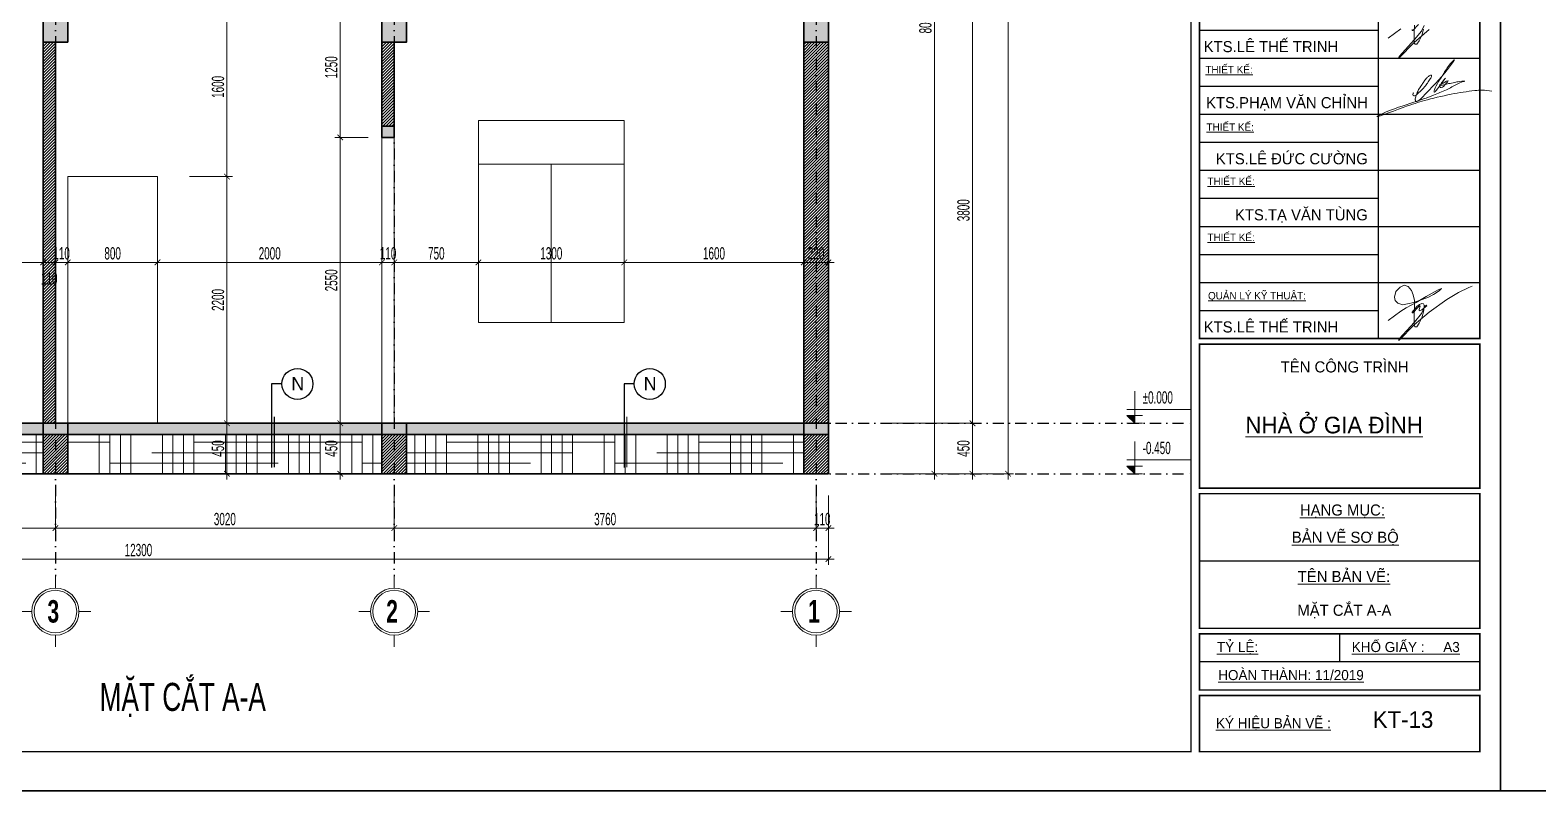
# Model space of a CAD drawing. Header units: inches. Extents: x 274208 to 641690, y -81912 to 129129.
# Drawn here: x 435016 to 448454, y 37924 to 44708 of the extents above; entities that cross this region are included whole.
import ezdxf
from ezdxf.enums import TextEntityAlignment as Align

# ---------------------------------------------------------------- set-up
doc = ezdxf.new("R2010")
doc.units = ezdxf.units.IN
doc.header["$MEASUREMENT"] = 0
doc.header["$PDMODE"] = 3
doc.linetypes.add('DASHDOT', pattern=[1, 0.5, -0.25, 0, -0.25])
for name, color, linetype, lineweight in [('01.Cut', 255, 'Continuous', 35), ('03.Manh', 251, 'Continuous', 13), ('05.Text', 253, 'Continuous', 18), ('06.betong', 2, 'Continuous', 35), ('08.Dim', 156, 'Continuous', 15), ('09.Hatch', 250, 'Continuous', 5), ('11.Khung bo', 32, 'Continuous', 50), ('12.Khung', 36, 'Continuous', 25), ('DIM', 252, 'Continuous', 20), ('DS_Text', 6, 'Continuous', 25)]:
    doc.layers.add(name, color=color, linetype=linetype, lineweight=lineweight)
doc.layers.add('text', color=7, linetype='Continuous')
doc.layers.add('TRUC', color=250, linetype='DASHDOT')
doc.layers.add('Tpl_Bound', color=1, linetype='Continuous', plot=False)
doc.styles.add('AVANTH', font='')
doc.styles.add('AVANTHB', font='')
doc.styles.add('TT5_Ghi chu 1', font='', dxfattribs={"width": 0.7, "height": 240})
doc.styles.add('TT5_Text Dim', font='hoatbif.shx', dxfattribs={"width": 0.6})
doc.styles.add('VnAvantH', font='')
doc.styles.get('AVANTH').set_extended_font_data('.VnAvantH')
doc.styles.get('AVANTHB').set_extended_font_data('.VnAvantH', bold=True)
doc.styles.get('TT5_Ghi chu 1').set_extended_font_data('.VnBlackH')
doc.styles.get('VnAvantH').set_extended_font_data('.VnAvantH')
doc.dimstyles.new('TT5_Dim 1-50', dxfattribs={"dimscale": 50, "dimtxt": 2.2, "dimasz": 1, "dimexe": 1, "dimexo": 0.5, "dimgap": 0.5, "dimtad": 1, "dimdec": 0, "dimzin": 0, "dimdsep": 46, "dimtxsty": 'TT5_Text Dim', "dimblk": 'ARCHTICK', "dimcen": 0, "dimdle": 1, "dimclrd": 256, "dimclre": 256, "dimclrt": 1, "dimadec": 0, "dimazin": 0, "dimtfac": 0.015, "dimtdec": 0, "dimtix": 1, "dimtmove": 2, "dimatfit": 3, "dimldrblk": 'DOT', "dimfxl": 1, "dimtolj": 1, "dimtzin": 0, "dimlwd": -1, "dimlwe": -1, "dimarcsym": 1})

# ---------------------------------------------------------------- blocks, each defined once
blk = doc.blocks.new('100')
at = {"layer": '05.Text', "color": 1}
for points in [[(1899575, -932513), (1899804, -932346)], [(1900050, -932283), (1900039, -932435), (1900039, -932539), (1900039, -932602), (1900060, -932623), (1900086, -932623), (1900133, -932560), (1900175, -932466), (1900206, -932356)], [(1900003, -932362), (1900003, -932377), (1900018, -932377), (1900118, -932268)], [(1900219, -932287), (1900170, -932388), (1900050, -932539), (1899773, -932842), (1899763, -932863), (1899773, -932863), (1900039, -932591), (1900306, -932362)], [(1899575, -937551), (1899804, -937384), (1899898, -937322), (1900076, -937228), (1900253, -937123), (1900467, -937003), (1900530, -936977), (1900488, -937019), (1900384, -937087), (1900285, -937139), (1900132, -937194), (1900034, -937228), (1899924, -937254), (1899841, -937269), (1899747, -937243), (1899705, -937196), (1899689, -937134), (1899716, -937034), (1899789, -936956), (1899862, -936920), (1899935, -936946), (1899992, -937014), (1900024, -937092), (1900045, -937196), (1900050, -937322), (1900039, -937473), (1900039, -937577), (1900039, -937640), (1900060, -937661), (1900086, -937661), (1900133, -937598), (1900175, -937504), (1900206, -937395), (1900222, -937311), (1900222, -937275), (1900206, -937254), (1900175, -937249), (1900139, -937264), (1900086, -937301), (1900003, -937400), (1900003, -937416), (1900018, -937416), (1900118, -937306), (1900144, -937285), (1900150, -937293), (1900128, -937353), (1900128, -937374), (1900144, -937379), (1900180, -937358), (1900243, -937306), (1900264, -937290), (1900253, -937276), (1900234, -937290), (1900219, -937326), (1900170, -937426), (1900050, -937577), (1899773, -937880), (1899763, -937901), (1899773, -937901), (1900039, -937630), (1900306, -937400), (1900624, -937175), (1900833, -937050), (1901016, -936961), (1901073, -936940), (1901073, -936940)]]:
    blk.add_lwpolyline(points, dxfattribs=at)
blk.add_open_spline([(1900027, -933500), (1900028, -933495), (1900029, -933475), (1900010, -933522), (1900041, -933557), (1900095, -933511), (1900154, -933461), (1900222, -933393), (1900280, -933312), (1900318, -933248), (1900355, -933202), (1900345, -933163), (1900297, -933190), (1900265, -933226), (1900221, -933280), (1900168, -933361), (1900108, -933445), (1900075, -933539), (1900057, -933597), (1900065, -933630), (1900077, -933654), (1900123, -933629), (1900176, -933586), (1900391, -933344), (1900537, -933217), (1900787, -932865), (1900665, -932986), (1900598, -933094), (1900494, -933261), (1900413, -933391), (1900396, -933454), (1900395, -933492), (1900470, -933407), (1900493, -933365), (1900645, -933168), (1900543, -933294), (1900513, -933336), (1900502, -933367), (1900498, -933393), (1900534, -933398), (1900569, -933370), (1900603, -933334), (1900678, -933245), (1900567, -933315), (1900453, -933362), (1900586, -933347), (1900655, -933323), (1900766, -933306), (1900830, -933287), (1900975, -933278), (1900875, -933295), (1900785, -933350), (1900604, -933442), (1900351, -933549), (1899955, -933689), (1899652, -933774), (1899240, -933977), (1899913, -933722), (1900222, -933624), (1900688, -933511), (1901024, -933457), (1901268, -933437), (1901368, -933451), (1901426, -933459)], degree=3, knots=[0, 0, 0, 0, 13.001549, 45.182046, 75.147666, 135.108377, 209.641321, 330.219786, 413.431736, 506.039568, 562.398795, 572.463919, 614.687261, 666.540181, 742.379066, 813.202468, 960.332922, 1047.085289, 1116.051756, 1131.302675, 1149.586427, 1184.79628, 1250.847983, 1377.568732, 2101.569807, 2168.068812, 2267.843813, 2387.363722, 2649.028258, 2817.08725, 2833.831444, 2854.618351, 2901.709158, 3027.903615, 3176.185809, 3269.626432, 3330.368571, 3346.796885, 3372.809813, 3391.190007, 3437.370987, 3499.325704, 3566.136718, 3664.560559, 3739.363206, 3816.79641, 3907.070556, 4014.590981, 4111.202593, 4196.764677, 4225.616608, 4342.07839, 4556.167365, 4806.734713, 5180.847788, 5782.871818, 5867.791252, 6344.624172, 6742.186194, 7236.015034, 7661.393477, 7790.355718, 7964.394921, 7964.394921, 7964.394921, 7964.394921], dxfattribs=at)
at = {"layer": '11.Khung bo', "const_width": 26.7}
for points in [[(1860913, -945240), (1860913, -916940), (1896063, -916940), (1896063, -945240)], [(1896213, -937871), (1901213, -937871), (1901213, -930871), (1896213, -930871)], [(1896213, -940540), (1901213, -940540), (1901213, -937971), (1896213, -937971)], [(1896213, -943040), (1901213, -943040), (1901213, -940640), (1896213, -940640)], [(1896213, -944140), (1901213, -944140), (1901213, -943140), (1896213, -943140)], [(1896213, -945240), (1901213, -945240), (1901213, -944240), (1896213, -944240)]]:
    blk.add_lwpolyline(points, close=True, dxfattribs=at)
at = {"layer": '12.Khung'}
for p, q in [((1899399, -930871), (1899399, -937871)), ((1896213, -932371), (1899399, -932371)), ((1896213, -932871), (1901213, -932871)), ((1896213, -933371), (1899399, -933371)), ((1896213, -933871), (1901213, -933871)), ((1896213, -934371), (1899399, -934371)), ((1896213, -934871), (1901213, -934871)), ((1896213, -935371), (1899399, -935371)), ((1896213, -935871), (1901213, -935871)), ((1896213, -936371), (1899399, -936371)), ((1896213, -936871), (1901213, -936871)), ((1896213, -937371), (1899399, -937371)), ((1901213, -941840), (1896213, -941840)), ((1898713, -943640), (1898713, -943140)), ((1901213, -943640), (1896213, -943640))]:
    blk.add_line(p, q, dxfattribs=at)
at = {"layer": '12.Khung', "color": 1}
blk.add_lwpolyline([(1901579, -945940), (1901579, -916240), (1859580, -916240), (1859580, -945940)], close=True, dxfattribs=at)
at = {"layer": '05.Text', "style": 'VnAvantH'}
for s, p in [('KTS.lª thÕ trinh', (1898687, -932764)), ('KTS.PH¹M V¡N CHØNH', (1899215, -933764)), ('KTS.lª ®øc c\xadêng', (1899215, -934764)), ('KTS.t¹ v¨n tïng', (1899215, -935764)), ('KTS.lª thÕ trinh', (1898687, -937764))]:
    blk.add_text(s, height=198, dxfattribs=at).set_placement(p, align=Align.RIGHT)
for s, height, p in [('%%UthiÕt kÕ:', 132, (1896319, -933142)), ('%%UthiÕt kÕ:', 132, (1896339, -934166)), ('%%UthiÕt kÕ:', 132, (1896355, -935133)), ('%%UthiÕt kÕ:', 132, (1896355, -936133)), ('%%Uqu¶n lý kü thuËt:', 132, (1896366, -937174)), ('tªn C¤NG TR×NH', 198, (1897662, -938477)), ('%%UNHµ ë GIA §×NH', 297, (1897032, -939564)), ('%%Uh¹ng môc:', 198, (1898005, -941030)), ('%%Ub¶n vÏ s¬ bé', 198, (1897861, -941515)), ('%%Utªn b¶n vÏ:', 198, (1897966, -942216)), ('%%Utû lÖ:', 180, (1896525, -943464)), ('%%UKHæ GIÊY :     A3', 180, (1898928, -943464)), ('%%Uhoµn thµnh: 11/2019', 180, (1896548, -943964)), ('%%Uký hiÖu b¶n vÏ :', 180, (1896508, -944823))]:
    blk.add_text(s, height=height, dxfattribs=at).set_placement(p)
blk = doc.blocks.new('A$C4E7C6F34')
at = {"layer": 'DIM'}
blk.add_hatch(color=256, dxfattribs=at).paths.add_polyline_path([(-38, 0), (-38, 138), (-178, 138)])
for p, q in [((-38, 576), (-38, 0)), ((964, 248), (-178, 248)), ((-178, 138), (101, 138)), ((-178, 138), (-38, 0)), ((-178, 0), (101, 0))]:
    blk.add_line(p, q, dxfattribs=at)
at = {"layer": 'text', "style": 'TT5_Text Dim', "flags": 8}
blk.add_attdef('%%P0.000', text='', height=220, dxfattribs=at).set_placement((102, 461), align=Align.MIDDLE_LEFT)
blk = doc.blocks.new('_ARCHTICK')
at = {"color": 0, "linetype": 'ByBlock', "const_width": 0.15}
blk.add_lwpolyline([(-0.5, -0.5), (0.5, 0.5)], dxfattribs=at)
blk = doc.blocks.new('*D377')
at = {"layer": '08.Dim', "transparency": 16777216}
for p, q in [((442669, 48802), (443126, 48802)), ((443076, 48852), (443076, 40702)), ((442669, 40752), (443126, 40752))]:
    blk.add_line(p, q, dxfattribs=at)
at = {"layer": 'Defpoints', "color": 0, "transparency": 16777216}
for p in [(442644, 48802), (442644, 40752), (443076, 40752)]:
    blk.add_point(p, dxfattribs=at)
at = {"layer": '08.Dim', "transparency": 16777216, "xscale": 50, "yscale": 50, "zscale": 50}
for p, rotation in [((443076, 48802), 90), ((443076, 40752), 270)]:
    blk.add_blockref('_ARCHTICK', p, dxfattribs=dict(at, rotation=rotation))
at = {"layer": '08.Dim', "color": 1, "transparency": 16777216, "insert": (442996, 44777), "char_height": 110, "attachment_point": 5, "rotation": 90, "style": 'TT5_Text Dim'}
blk.add_mtext('\\A1;8050', dxfattribs=at)
blk = doc.blocks.new('_DOT')
at = {"color": 1, "linetype": 'ByBlock'}
blk.add_line((-0.5, 0), (-1, 0), dxfattribs=at)
at = {"color": 1, "linetype": 'ByBlock', "const_width": 0.5}
blk.add_lwpolyline([(-0.25, 0, 1), (0.25, 0, 1)], format="xyb", close=True, dxfattribs=at)
blk = doc.blocks.new('*D380')
at = {"layer": '08.Dim', "transparency": 16777216}
for p, q in [((443415, 45052), (443415, 41152)), ((442669, 45002), (443465, 45002)), ((442669, 41202), (443465, 41202))]:
    blk.add_line(p, q, dxfattribs=at)
at = {"layer": 'Defpoints', "color": 0, "transparency": 16777216}
for p in [(442644, 45002), (442644, 41202), (443415, 41202)]:
    blk.add_point(p, dxfattribs=at)
at = {"layer": '08.Dim', "transparency": 16777216, "xscale": 50, "yscale": 50, "zscale": 50}
for p, rotation in [((443415, 45002), 90), ((443415, 41202), 270)]:
    blk.add_blockref('_ARCHTICK', p, dxfattribs=dict(at, rotation=rotation))
at = {"layer": '08.Dim', "color": 1, "transparency": 16777216, "insert": (443335, 43102), "char_height": 110, "attachment_point": 5, "rotation": 90, "style": 'TT5_Text Dim'}
blk.add_mtext('\\A1;3800', dxfattribs=at)
blk = doc.blocks.new('*D381')
at = {"layer": '08.Dim', "transparency": 16777216}
for p, q in [((442669, 41202), (443465, 41202)), ((443415, 41252), (443415, 40702)), ((442669, 40752), (443465, 40752))]:
    blk.add_line(p, q, dxfattribs=at)
at = {"layer": 'Defpoints', "color": 0, "transparency": 16777216}
for p in [(442644, 41202), (442644, 40752), (443415, 40752)]:
    blk.add_point(p, dxfattribs=at)
at = {"layer": '08.Dim', "transparency": 16777216, "xscale": 50, "yscale": 50, "zscale": 50}
for p, rotation in [((443415, 41202), 90), ((443415, 40752), 270)]:
    blk.add_blockref('_ARCHTICK', p, dxfattribs=dict(at, rotation=rotation))
at = {"layer": '08.Dim', "color": 1, "transparency": 16777216, "insert": (443335, 40977), "char_height": 110, "attachment_point": 5, "rotation": 90, "style": 'TT5_Text Dim'}
blk.add_mtext('\\A1;450', dxfattribs=at)
blk = doc.blocks.new('*D382')
at = {"layer": '08.Dim', "transparency": 16777216}
for p, q in [((442669, 49802), (443782, 49802)), ((443732, 49852), (443732, 40702)), ((442669, 40752), (443782, 40752))]:
    blk.add_line(p, q, dxfattribs=at)
at = {"layer": 'Defpoints', "color": 0, "transparency": 16777216}
for p in [(442644, 49802), (442644, 40752), (443732, 40752)]:
    blk.add_point(p, dxfattribs=at)
at = {"layer": '08.Dim', "transparency": 16777216, "xscale": 50, "yscale": 50, "zscale": 50}
for p, rotation in [((443732, 49802), 90), ((443732, 40752), 270)]:
    blk.add_blockref('_ARCHTICK', p, dxfattribs=dict(at, rotation=rotation))
at = {"layer": '08.Dim', "color": 1, "transparency": 16777216, "insert": (443652, 45277), "char_height": 110, "attachment_point": 5, "rotation": 90, "style": 'TT5_Text Dim'}
blk.add_mtext('\\A1;9050', dxfattribs=at)
blk = doc.blocks.new('*D385')
at = {"layer": '08.Dim', "transparency": 16777216}
for p, q in [((430741, 40559), (430741, 40217)), ((435241, 40559), (435241, 40217)), ((430691, 40267), (435291, 40267))]:
    blk.add_line(p, q, dxfattribs=at)
at = {"layer": 'Defpoints', "color": 0, "transparency": 16777216}
for p in [(430741, 40584), (435241, 40584), (435241, 40267)]:
    blk.add_point(p, dxfattribs=at)
at = {"layer": '08.Dim', "transparency": 16777216, "xscale": 50, "yscale": 50, "zscale": 50, "rotation": 180}
blk.add_blockref('_ARCHTICK', (430741, 40267), dxfattribs=at)
at = {"layer": '08.Dim', "transparency": 16777216, "xscale": 50, "yscale": 50, "zscale": 50}
blk.add_blockref('_ARCHTICK', (435241, 40267), dxfattribs=at)
at = {"layer": '08.Dim', "color": 1, "transparency": 16777216, "insert": (432991, 40347), "char_height": 110, "attachment_point": 5, "style": 'TT5_Text Dim'}
blk.add_mtext('\\A1;4500', dxfattribs=at)
blk = doc.blocks.new('*D386')
at = {"layer": '08.Dim', "transparency": 16777216}
for p, q in [((435241, 40559), (435241, 40217)), ((438261, 40559), (438261, 40217)), ((435191, 40267), (438311, 40267))]:
    blk.add_line(p, q, dxfattribs=at)
at = {"layer": 'Defpoints', "color": 0, "transparency": 16777216}
for p in [(435241, 40584), (438261, 40584), (438261, 40267)]:
    blk.add_point(p, dxfattribs=at)
at = {"layer": '08.Dim', "transparency": 16777216, "xscale": 50, "yscale": 50, "zscale": 50, "rotation": 180}
blk.add_blockref('_ARCHTICK', (435241, 40267), dxfattribs=at)
at = {"layer": '08.Dim', "transparency": 16777216, "xscale": 50, "yscale": 50, "zscale": 50}
blk.add_blockref('_ARCHTICK', (438261, 40267), dxfattribs=at)
at = {"layer": '08.Dim', "color": 1, "transparency": 16777216, "insert": (436751, 40347), "char_height": 110, "attachment_point": 5, "style": 'TT5_Text Dim'}
blk.add_mtext('\\A1;3020', dxfattribs=at)
blk = doc.blocks.new('*D387')
at = {"layer": '08.Dim', "transparency": 16777216}
for p, q in [((438261, 40559), (438261, 40217)), ((442021, 40559), (442021, 40217)), ((438211, 40267), (442071, 40267))]:
    blk.add_line(p, q, dxfattribs=at)
at = {"layer": 'Defpoints', "color": 0, "transparency": 16777216}
for p in [(438261, 40584), (442021, 40584), (442021, 40267)]:
    blk.add_point(p, dxfattribs=at)
at = {"layer": '08.Dim', "transparency": 16777216, "xscale": 50, "yscale": 50, "zscale": 50, "rotation": 180}
blk.add_blockref('_ARCHTICK', (438261, 40267), dxfattribs=at)
at = {"layer": '08.Dim', "transparency": 16777216, "xscale": 50, "yscale": 50, "zscale": 50}
blk.add_blockref('_ARCHTICK', (442021, 40267), dxfattribs=at)
at = {"layer": '08.Dim', "color": 1, "transparency": 16777216, "insert": (440141, 40347), "char_height": 110, "attachment_point": 5, "style": 'TT5_Text Dim'}
blk.add_mtext('\\A1;3760', dxfattribs=at)
blk = doc.blocks.new('*D388')
at = {"layer": '08.Dim', "transparency": 16777216}
for p, q in [((442021, 40559), (442021, 40217)), ((442131, 40559), (442131, 40217)), ((442021, 40267), (441971, 40267)), ((442021, 40267), (442131, 40267)), ((442131, 40267), (442181, 40267))]:
    blk.add_line(p, q, dxfattribs=at)
at = {"layer": 'Defpoints', "color": 0, "transparency": 16777216}
for p in [(442021, 40584), (442131, 40584), (442131, 40267)]:
    blk.add_point(p, dxfattribs=at)
at = {"layer": '08.Dim', "transparency": 16777216, "xscale": 50, "yscale": 50, "zscale": 50}
blk.add_blockref('_ARCHTICK', (442021, 40267), dxfattribs=at)
at = {"layer": '08.Dim', "transparency": 16777216, "xscale": 50, "yscale": 50, "zscale": 50, "rotation": 180}
blk.add_blockref('_ARCHTICK', (442131, 40267), dxfattribs=at)
at = {"layer": '08.Dim', "color": 1, "transparency": 16777216, "insert": (442076, 40347), "char_height": 110, "attachment_point": 5, "style": 'TT5_Text Dim'}
blk.add_mtext('\\A1;110', dxfattribs=at)
blk = doc.blocks.new('*D389')
at = {"layer": '08.Dim', "transparency": 16777216}
for p, q in [((429831, 40559), (429831, 39941)), ((442131, 40559), (442131, 39941)), ((429781, 39991), (442181, 39991))]:
    blk.add_line(p, q, dxfattribs=at)
at = {"layer": 'Defpoints', "color": 0, "transparency": 16777216}
for p in [(429831, 40584), (442131, 40584), (442131, 39991)]:
    blk.add_point(p, dxfattribs=at)
at = {"layer": '08.Dim', "transparency": 16777216, "xscale": 50, "yscale": 50, "zscale": 50, "rotation": 180}
blk.add_blockref('_ARCHTICK', (429831, 39991), dxfattribs=at)
at = {"layer": '08.Dim', "transparency": 16777216, "xscale": 50, "yscale": 50, "zscale": 50}
blk.add_blockref('_ARCHTICK', (442131, 39991), dxfattribs=at)
at = {"layer": '08.Dim', "color": 1, "transparency": 16777216, "insert": (435981, 40071), "char_height": 110, "attachment_point": 5, "style": 'TT5_Text Dim'}
blk.add_mtext('\\A1;12300', dxfattribs=at)
blk = doc.blocks.new('DANHTRUC')
for p, q in [((980383, -947347), (980383, -947137)), ((979963, -947767), (979753, -947767)), ((980803, -947767), (981013, -947767)), ((980383, -948187), (980383, -948397))]:
    blk.add_line(p, q)
for radius in [420, 380]:
    blk.add_circle((980383, -947767), radius)
blk = doc.blocks.new('*D754')
at = {"layer": '08.Dim', "transparency": 16777216}
for p, q in [((434591, 42925), (434591, 42587)), ((435131, 42925), (435131, 42587)), ((434541, 42637), (435181, 42637))]:
    blk.add_line(p, q, dxfattribs=at)
at = {"layer": 'Defpoints', "color": 0, "transparency": 16777216}
for p in [(434591, 42950), (435131, 42950), (435131, 42637)]:
    blk.add_point(p, dxfattribs=at)
at = {"layer": '08.Dim', "transparency": 16777216, "xscale": 50, "yscale": 50, "zscale": 50, "rotation": 180}
blk.add_blockref('_ARCHTICK', (434591, 42637), dxfattribs=at)
at = {"layer": '08.Dim', "transparency": 16777216, "xscale": 50, "yscale": 50, "zscale": 50}
blk.add_blockref('_ARCHTICK', (435131, 42637), dxfattribs=at)
at = {"layer": '08.Dim', "color": 1, "transparency": 16777216, "insert": (434861, 42717), "char_height": 110, "attachment_point": 5, "style": 'TT5_Text Dim'}
blk.add_mtext('\\A1;540', dxfattribs=at)
blk = doc.blocks.new('*D755')
at = {"layer": '08.Dim', "transparency": 16777216}
for p, q in [((435131, 42925), (435131, 42587)), ((435241, 42925), (435241, 42587)), ((435081, 42637), (435291, 42637))]:
    blk.add_line(p, q, dxfattribs=at)
at = {"layer": 'Defpoints', "color": 0, "transparency": 16777216}
for p in [(435131, 42950), (435241, 42950), (435241, 42637)]:
    blk.add_point(p, dxfattribs=at)
at = {"layer": '08.Dim', "transparency": 16777216, "xscale": 50, "yscale": 50, "zscale": 50, "rotation": 180}
blk.add_blockref('_ARCHTICK', (435131, 42637), dxfattribs=at)
at = {"layer": '08.Dim', "transparency": 16777216, "xscale": 50, "yscale": 50, "zscale": 50}
blk.add_blockref('_ARCHTICK', (435241, 42637), dxfattribs=at)
at = {"layer": '08.Dim', "color": 1, "transparency": 16777216, "insert": (435186, 42493), "char_height": 110, "attachment_point": 5, "style": 'TT5_Text Dim'}
blk.add_mtext('\\A1;110', dxfattribs=at)
blk = doc.blocks.new('*D756')
at = {"layer": '08.Dim', "transparency": 16777216}
for p, q in [((435241, 42925), (435241, 42587)), ((435351, 42925), (435351, 42587)), ((435241, 42637), (435191, 42637)), ((435241, 42637), (435351, 42637)), ((435351, 42637), (435401, 42637))]:
    blk.add_line(p, q, dxfattribs=at)
at = {"layer": 'Defpoints', "color": 0, "transparency": 16777216}
for p in [(435241, 42950), (435351, 42950), (435351, 42637)]:
    blk.add_point(p, dxfattribs=at)
at = {"layer": '08.Dim', "transparency": 16777216, "xscale": 50, "yscale": 50, "zscale": 50}
blk.add_blockref('_ARCHTICK', (435241, 42637), dxfattribs=at)
at = {"layer": '08.Dim', "transparency": 16777216, "xscale": 50, "yscale": 50, "zscale": 50, "rotation": 180}
blk.add_blockref('_ARCHTICK', (435351, 42637), dxfattribs=at)
at = {"layer": '08.Dim', "color": 1, "transparency": 16777216, "insert": (435296, 42717), "char_height": 110, "attachment_point": 5, "style": 'TT5_Text Dim'}
blk.add_mtext('\\A1;110', dxfattribs=at)
blk = doc.blocks.new('*D757')
at = {"layer": '08.Dim', "transparency": 16777216}
for p, q in [((435351, 42925), (435351, 42587)), ((436151, 42925), (436151, 42587)), ((435301, 42637), (436201, 42637))]:
    blk.add_line(p, q, dxfattribs=at)
at = {"layer": 'Defpoints', "color": 0, "transparency": 16777216}
for p in [(435351, 42950), (436151, 42950), (436151, 42637)]:
    blk.add_point(p, dxfattribs=at)
at = {"layer": '08.Dim', "transparency": 16777216, "xscale": 50, "yscale": 50, "zscale": 50, "rotation": 180}
blk.add_blockref('_ARCHTICK', (435351, 42637), dxfattribs=at)
at = {"layer": '08.Dim', "transparency": 16777216, "xscale": 50, "yscale": 50, "zscale": 50}
blk.add_blockref('_ARCHTICK', (436151, 42637), dxfattribs=at)
at = {"layer": '08.Dim', "color": 1, "transparency": 16777216, "insert": (435751, 42717), "char_height": 110, "attachment_point": 5, "style": 'TT5_Text Dim'}
blk.add_mtext('\\A1;800', dxfattribs=at)
blk = doc.blocks.new('*D758')
at = {"layer": '08.Dim', "transparency": 16777216}
for p, q in [((436151, 42925), (436151, 42587)), ((438151, 42925), (438151, 42587)), ((436101, 42637), (438201, 42637))]:
    blk.add_line(p, q, dxfattribs=at)
at = {"layer": 'Defpoints', "color": 0, "transparency": 16777216}
for p in [(436151, 42950), (438151, 42950), (438151, 42637)]:
    blk.add_point(p, dxfattribs=at)
at = {"layer": '08.Dim', "transparency": 16777216, "xscale": 50, "yscale": 50, "zscale": 50, "rotation": 180}
blk.add_blockref('_ARCHTICK', (436151, 42637), dxfattribs=at)
at = {"layer": '08.Dim', "transparency": 16777216, "xscale": 50, "yscale": 50, "zscale": 50}
blk.add_blockref('_ARCHTICK', (438151, 42637), dxfattribs=at)
at = {"layer": '08.Dim', "color": 1, "transparency": 16777216, "insert": (437151, 42717), "char_height": 110, "attachment_point": 5, "style": 'TT5_Text Dim'}
blk.add_mtext('\\A1;2000', dxfattribs=at)
blk = doc.blocks.new('*D759')
at = {"layer": '08.Dim', "transparency": 16777216}
for p, q in [((438151, 42925), (438151, 42587)), ((438261, 42925), (438261, 42587)), ((438151, 42637), (438101, 42637)), ((438151, 42637), (438261, 42637)), ((438261, 42637), (438311, 42637))]:
    blk.add_line(p, q, dxfattribs=at)
at = {"layer": 'Defpoints', "color": 0, "transparency": 16777216}
for p in [(438151, 42950), (438261, 42950), (438261, 42637)]:
    blk.add_point(p, dxfattribs=at)
at = {"layer": '08.Dim', "transparency": 16777216, "xscale": 50, "yscale": 50, "zscale": 50}
blk.add_blockref('_ARCHTICK', (438151, 42637), dxfattribs=at)
at = {"layer": '08.Dim', "transparency": 16777216, "xscale": 50, "yscale": 50, "zscale": 50, "rotation": 180}
blk.add_blockref('_ARCHTICK', (438261, 42637), dxfattribs=at)
at = {"layer": '08.Dim', "color": 1, "transparency": 16777216, "insert": (438206, 42717), "char_height": 110, "attachment_point": 5, "style": 'TT5_Text Dim'}
blk.add_mtext('\\A1;110', dxfattribs=at)
blk = doc.blocks.new('*D760')
at = {"layer": '08.Dim', "transparency": 16777216}
for p, q in [((438261, 42925), (438261, 42587)), ((439011, 42925), (439011, 42587)), ((438211, 42637), (439061, 42637))]:
    blk.add_line(p, q, dxfattribs=at)
at = {"layer": 'Defpoints', "color": 0, "transparency": 16777216}
for p in [(438261, 42950), (439011, 42950), (439011, 42637)]:
    blk.add_point(p, dxfattribs=at)
at = {"layer": '08.Dim', "transparency": 16777216, "xscale": 50, "yscale": 50, "zscale": 50, "rotation": 180}
blk.add_blockref('_ARCHTICK', (438261, 42637), dxfattribs=at)
at = {"layer": '08.Dim', "transparency": 16777216, "xscale": 50, "yscale": 50, "zscale": 50}
blk.add_blockref('_ARCHTICK', (439011, 42637), dxfattribs=at)
at = {"layer": '08.Dim', "color": 1, "transparency": 16777216, "insert": (438636, 42717), "char_height": 110, "attachment_point": 5, "style": 'TT5_Text Dim'}
blk.add_mtext('\\A1;750', dxfattribs=at)
blk = doc.blocks.new('*D761')
at = {"layer": '08.Dim', "transparency": 16777216}
for p, q in [((439011, 42925), (439011, 42587)), ((440311, 42925), (440311, 42587)), ((438961, 42637), (440361, 42637))]:
    blk.add_line(p, q, dxfattribs=at)
at = {"layer": 'Defpoints', "color": 0, "transparency": 16777216}
for p in [(439011, 42950), (440311, 42950), (440311, 42637)]:
    blk.add_point(p, dxfattribs=at)
at = {"layer": '08.Dim', "transparency": 16777216, "xscale": 50, "yscale": 50, "zscale": 50, "rotation": 180}
blk.add_blockref('_ARCHTICK', (439011, 42637), dxfattribs=at)
at = {"layer": '08.Dim', "transparency": 16777216, "xscale": 50, "yscale": 50, "zscale": 50}
blk.add_blockref('_ARCHTICK', (440311, 42637), dxfattribs=at)
at = {"layer": '08.Dim', "color": 1, "transparency": 16777216, "insert": (439661, 42717), "char_height": 110, "attachment_point": 5, "style": 'TT5_Text Dim'}
blk.add_mtext('\\A1;1300', dxfattribs=at)
blk = doc.blocks.new('*D762')
at = {"layer": '08.Dim', "transparency": 16777216}
for p, q in [((440311, 42925), (440311, 42587)), ((441911, 42925), (441911, 42587)), ((440261, 42637), (441961, 42637))]:
    blk.add_line(p, q, dxfattribs=at)
at = {"layer": 'Defpoints', "color": 0, "transparency": 16777216}
for p in [(440311, 42950), (441911, 42950), (441911, 42637)]:
    blk.add_point(p, dxfattribs=at)
at = {"layer": '08.Dim', "transparency": 16777216, "xscale": 50, "yscale": 50, "zscale": 50, "rotation": 180}
blk.add_blockref('_ARCHTICK', (440311, 42637), dxfattribs=at)
at = {"layer": '08.Dim', "transparency": 16777216, "xscale": 50, "yscale": 50, "zscale": 50}
blk.add_blockref('_ARCHTICK', (441911, 42637), dxfattribs=at)
at = {"layer": '08.Dim', "color": 1, "transparency": 16777216, "insert": (441111, 42717), "char_height": 110, "attachment_point": 5, "style": 'TT5_Text Dim'}
blk.add_mtext('\\A1;1600', dxfattribs=at)
blk = doc.blocks.new('*D763')
at = {"layer": '08.Dim', "transparency": 16777216}
for p, q in [((441911, 42925), (441911, 42587)), ((442131, 42925), (442131, 42587)), ((441861, 42637), (442181, 42637))]:
    blk.add_line(p, q, dxfattribs=at)
at = {"layer": 'Defpoints', "color": 0, "transparency": 16777216}
for p in [(441911, 42950), (442131, 42950), (442131, 42637)]:
    blk.add_point(p, dxfattribs=at)
at = {"layer": '08.Dim', "transparency": 16777216, "xscale": 50, "yscale": 50, "zscale": 50, "rotation": 180}
blk.add_blockref('_ARCHTICK', (441911, 42637), dxfattribs=at)
at = {"layer": '08.Dim', "transparency": 16777216, "xscale": 50, "yscale": 50, "zscale": 50}
blk.add_blockref('_ARCHTICK', (442131, 42637), dxfattribs=at)
at = {"layer": '08.Dim', "color": 1, "transparency": 16777216, "insert": (442021, 42717), "char_height": 110, "attachment_point": 5, "style": 'TT5_Text Dim'}
blk.add_mtext('\\A1;220', dxfattribs=at)
blk = doc.blocks.new('*D767')
at = {"layer": '08.Dim', "transparency": 16777216}
for p, q in [((436770, 45052), (436770, 43352)), ((436435, 45002), (436820, 45002)), ((436435, 43402), (436820, 43402))]:
    blk.add_line(p, q, dxfattribs=at)
at = {"layer": 'Defpoints', "color": 0, "transparency": 16777216}
for p in [(436410, 45002), (436410, 43402), (436770, 43402)]:
    blk.add_point(p, dxfattribs=at)
at = {"layer": '08.Dim', "transparency": 16777216, "xscale": 50, "yscale": 50, "zscale": 50}
for p, rotation in [((436770, 45002), 90), ((436770, 43402), 270)]:
    blk.add_blockref('_ARCHTICK', p, dxfattribs=dict(at, rotation=rotation))
at = {"layer": '08.Dim', "color": 1, "transparency": 16777216, "insert": (436690, 44202), "char_height": 110, "attachment_point": 5, "rotation": 90, "style": 'TT5_Text Dim'}
blk.add_mtext('\\A1;1600', dxfattribs=at)
blk = doc.blocks.new('*D768')
at = {"layer": '08.Dim', "transparency": 16777216}
for p, q in [((436770, 43452), (436770, 41152)), ((436435, 43402), (436820, 43402)), ((436435, 41202), (436820, 41202))]:
    blk.add_line(p, q, dxfattribs=at)
at = {"layer": 'Defpoints', "color": 0, "transparency": 16777216}
for p in [(436410, 43402), (436410, 41202), (436770, 41202)]:
    blk.add_point(p, dxfattribs=at)
at = {"layer": '08.Dim', "transparency": 16777216, "xscale": 50, "yscale": 50, "zscale": 50}
for p, rotation in [((436770, 43402), 90), ((436770, 41202), 270)]:
    blk.add_blockref('_ARCHTICK', p, dxfattribs=dict(at, rotation=rotation))
at = {"layer": '08.Dim', "color": 1, "transparency": 16777216, "insert": (436690, 42302), "char_height": 110, "attachment_point": 5, "rotation": 90, "style": 'TT5_Text Dim'}
blk.add_mtext('\\A1;2200', dxfattribs=at)
blk = doc.blocks.new('*D769')
at = {"layer": '08.Dim', "transparency": 16777216}
for p, q in [((436435, 41202), (436820, 41202)), ((436770, 41252), (436770, 40702)), ((436435, 40752), (436820, 40752))]:
    blk.add_line(p, q, dxfattribs=at)
at = {"layer": 'Defpoints', "color": 0, "transparency": 16777216}
for p in [(436410, 41202), (436410, 40752), (436770, 40752)]:
    blk.add_point(p, dxfattribs=at)
at = {"layer": '08.Dim', "transparency": 16777216, "xscale": 50, "yscale": 50, "zscale": 50}
for p, rotation in [((436770, 41202), 90), ((436770, 40752), 270)]:
    blk.add_blockref('_ARCHTICK', p, dxfattribs=dict(at, rotation=rotation))
at = {"layer": '08.Dim', "color": 1, "transparency": 16777216, "insert": (436690, 40977), "char_height": 110, "attachment_point": 5, "rotation": 90, "style": 'TT5_Text Dim'}
blk.add_mtext('\\A1;450', dxfattribs=at)
blk = doc.blocks.new('chuthk')
at = {"color": 7, "const_width": 20}
blk.add_lwpolyline([(12966, 195927), (12966, 195093)], dxfattribs=at)
at = {"layer": 'DS_Text'}
blk.add_lwpolyline([(13090, 196468), (12920, 196468), (12920, 195093)], dxfattribs=at)
blk.add_circle((13345, 196468), 255, dxfattribs=at)
blk = doc.blocks.new('*D888')
at = {"layer": '08.Dim', "transparency": 16777216}
for p, q in [((437780, 45052), (437780, 43702)), ((438028, 45002), (437730, 45002)), ((438028, 43752), (437730, 43752))]:
    blk.add_line(p, q, dxfattribs=at)
at = {"layer": 'Defpoints', "color": 0, "transparency": 16777216}
for p in [(438053, 45002), (437780, 43752), (438053, 43752)]:
    blk.add_point(p, dxfattribs=at)
at = {"layer": '08.Dim', "transparency": 16777216, "xscale": 50, "yscale": 50, "zscale": 50}
for p, rotation in [((437780, 45002), 90), ((437780, 43752), 270)]:
    blk.add_blockref('_ARCHTICK', p, dxfattribs=dict(at, rotation=rotation))
at = {"layer": '08.Dim', "color": 1, "transparency": 16777216, "insert": (437700, 44377), "char_height": 110, "attachment_point": 5, "rotation": 90, "style": 'TT5_Text Dim'}
blk.add_mtext('\\A1;1250', dxfattribs=at)
blk = doc.blocks.new('*D889')
at = {"layer": '08.Dim', "transparency": 16777216}
for p, q in [((438028, 43752), (437730, 43752)), ((437780, 43802), (437780, 41152)), ((438028, 41202), (437730, 41202))]:
    blk.add_line(p, q, dxfattribs=at)
at = {"layer": 'Defpoints', "color": 0, "transparency": 16777216}
for p in [(438053, 43752), (437780, 41202), (438053, 41202)]:
    blk.add_point(p, dxfattribs=at)
at = {"layer": '08.Dim', "transparency": 16777216, "xscale": 50, "yscale": 50, "zscale": 50}
for p, rotation in [((437780, 43752), 90), ((437780, 41202), 270)]:
    blk.add_blockref('_ARCHTICK', p, dxfattribs=dict(at, rotation=rotation))
at = {"layer": '08.Dim', "color": 1, "transparency": 16777216, "insert": (437700, 42477), "char_height": 110, "attachment_point": 5, "rotation": 90, "style": 'TT5_Text Dim'}
blk.add_mtext('\\A1;2550', dxfattribs=at)
blk = doc.blocks.new('*D890')
at = {"layer": '08.Dim', "transparency": 16777216}
for p, q in [((438028, 41202), (437730, 41202)), ((437780, 41252), (437780, 40702)), ((438028, 40752), (437730, 40752))]:
    blk.add_line(p, q, dxfattribs=at)
at = {"layer": 'Defpoints', "color": 0, "transparency": 16777216}
for p in [(438053, 41202), (437780, 40752), (438053, 40752)]:
    blk.add_point(p, dxfattribs=at)
at = {"layer": '08.Dim', "transparency": 16777216, "xscale": 50, "yscale": 50, "zscale": 50}
for p, rotation in [((437780, 41202), 90), ((437780, 40752), 270)]:
    blk.add_blockref('_ARCHTICK', p, dxfattribs=dict(at, rotation=rotation))
at = {"layer": '08.Dim', "color": 1, "transparency": 16777216, "insert": (437700, 40977), "char_height": 110, "attachment_point": 5, "rotation": 90, "style": 'TT5_Text Dim'}
blk.add_mtext('\\A1;450', dxfattribs=at)

msp = doc.modelspace()

# ---------------------------------------------------------------- hatches: boundary and pattern name
at = {"layer": '09.Hatch'}
h = msp.add_hatch(dxfattribs=at)
h.set_pattern_fill('ANSI31', color=256, scale=150, style=0)
h.set_pattern_definition([(45, (430020.551, 40751.73), (-13.258252, 13.258252), [])])
h.paths.add_polyline_path([(441910.6, 48801.7), (442130.6, 48801.7), (442130.6, 49201.7), (441910.6, 49201.7)])
h.paths.add_polyline_path([(430130.6, 48601.7), (430020.6, 48601.7), (430020.6, 48201.7), (430130.6, 48201.7), (430130.6, 48351.7), (430350.6, 48351.7), (430350.6, 48401.7), (430130.6, 48401.7), (430130.6, 48501.7), (430350.6, 48501.7), (430350.6, 49201.7), (430130.6, 49201.7)])
h.paths.add_polyline_path([(430020.6, 45001.7), (430350.6, 45001.7), (430350.6, 45351.7), (430020.6, 45351.7)])
h.paths.add_polyline_path([(430630.6, 42101.7), (430850.6, 42101.7), (430850.6, 41201.7), (430630.6, 41201.7)])
h.paths.add_polyline_path([(430630.6, 44001.7), (430850.6, 44001.7), (430850.6, 44601.7), (430630.6, 44601.7)])
h.paths.add_polyline_path([(438150.6, 47651.7), (438260.6, 47651.7), (438260.6, 48401.7), (438150.6, 48401.7)])
h.paths.add_polyline_path([(435240.6, 47651.7), (435350.6, 47651.7), (435350.6, 48401.7), (435240.6, 48401.7)])
h.paths.add_polyline_path([(441910.6, 45001.7), (442130.6, 45001.7), (442130.6, 48401.7), (441910.6, 48401.7)])
h.paths.add_polyline_path([(438150.6, 43851.7), (438260.6, 43851.7), (438260.6, 44601.7), (438150.6, 44601.7)])
h.paths.add_polyline_path([(441910.6, 41201.7), (442130.6, 41201.7), (442130.6, 44601.7), (441910.6, 44601.7)])
h.paths.add_polyline_path([(435130.6, 41201.7), (435240.6, 41201.7), (435240.6, 44601.7), (435130.6, 44601.7)])
h.paths.add_polyline_path([(441910.6, 41101.7), (442130.6, 41101.7), (442130.6, 40751.7), (441910.6, 40751.7)])
h.paths.add_polyline_path([(438150.6, 41101.7), (438370.6, 41101.7), (438370.6, 40751.7), (438150.6, 40751.7)])
h.paths.add_polyline_path([(435130.6, 41101.7), (435350.6, 41101.7), (435350.6, 40751.7), (435130.6, 40751.7)])
h.paths.add_polyline_path([(430630.6, 41101.7), (430850.6, 41101.7), (430850.6, 40751.7), (430630.6, 40751.7)])
h = msp.add_hatch(dxfattribs=at)
h.set_pattern_fill('BTONG1', color=256, scale=10, pattern_type=2)
h.set_pattern_definition([(50, (430020.55, 41101.73), (71.72602, -6.27521), [7.5, -82.5]), (355, (430020.55, 41101.73), (-13.87513, 75.2192), [6, -66]), (100.4514, (430026.53, 41101.21), (57.85094, 68.94395), [6.37402, -70.1142]), (46.1842, (430020.55, 41121.73), (106.7241, -16.5519), [11.25, -123.75]), (96.6356, (430029.44, 41120.35), (93.4663, 97.4118), [9.561, -105.1713]), (351.1842, (430020.55, 41121.73), (93.4662, 97.4119), [9, -99]), (21, (430030.55, 41116.73), (59.6907, -40.2619), [7.5, -82.5]), (326, (430030.55, 41116.73), (24.33153, 72.515), [6, -66]), (71.4514, (430035.525, 41113.375), (84.02226, 32.25305), [6.37402, -70.1142]), (37.5, (430020.55, 41101.73), (1.215986, 33.289385), [0, -65.2, 0, -67, 0, -66.25]), (7.5, (430020.55, 41101.73), (26.30695, 39.44117), [0, -38.2, 0, -63.7, 0, -25.25]), (327.5, (429998.25, 41101.73), (53.382244, -2.255487), [0, -25, 0, -78, 0, -103.5]), (317.5, (429988.25, 41101.73), (58.31862, 10.0105), [0, -32.5, 0, -51.8, 0, -73.5]), (45, (430020.55, 41101.73), (-30.05204, 30.05204), []), (45, (430020.55, 41113.98), (-30.05204, 30.05204), [])])
h.paths.add_polyline_path([(430630.6, 48501.7), (430130.6, 48501.7), (430130.6, 48401.7), (430850.6, 48401.7), (430850.6, 48701.7), (435130.6, 48701.7), (435130.6, 48401.7), (435350.6, 48401.7), (435350.6, 48701.7), (438150.6, 48701.7), (438150.6, 48401.7), (438370.6, 48401.7), (438370.6, 48701.7), (441910.6, 48701.7), (441910.6, 48401.7), (442130.6, 48401.7), (442130.6, 48801.7), (430630.6, 48801.7)])
h.paths.add_polyline_path([(430130.6, 48101.7), (430020.6, 48101.7), (430020.6, 48201.7), (430130.6, 48201.7), (430130.6, 48351.7), (430350.6, 48351.7), (430350.6, 48101.7)])
h.paths.add_polyline_path([(438150.6, 47651.7), (438260.6, 47651.7), (438260.6, 47551.7), (438150.6, 47551.7)])
h.paths.add_polyline_path([(435240.6, 47651.7), (435350.6, 47651.7), (435350.6, 47551.7), (435240.6, 47551.7)])
h.paths.add_polyline_path([(430130.6, 45001.7), (430020.6, 45001.7), (430020.6, 44851.7), (430130.6, 44851.7), (430130.6, 44601.7), (430850.6, 44601.7), (430850.6, 44901.7), (435130.6, 44901.7), (435130.6, 44601.7), (435350.6, 44601.7), (435350.6, 44901.7), (438150.6, 44901.7), (438150.6, 44601.7), (438370.6, 44601.7), (438370.6, 44901.7), (441910.6, 44901.7), (441910.6, 44601.7), (442130.6, 44601.7), (442130.6, 45001.7), (430630.6, 45001.7), (430630.6, 44701.7), (430350.6, 44701.7), (430350.6, 45001.7)])
h.paths.add_polyline_path([(430630.6, 44001.7), (430850.6, 44001.7), (430850.6, 43901.7), (430630.6, 43901.7)])
h.paths.add_polyline_path([(438150.6, 43851.7), (438260.6, 43851.7), (438260.6, 43751.7), (438150.6, 43751.7)])
h.paths.add_polyline_path([(430630.6, 41201.7), (430850.6, 41201.7), (430850.6, 41101.7), (430630.6, 41101.7)])
h.paths.add_polyline_path([(435130.6, 41201.7), (435350.6, 41201.7), (435350.6, 41101.7), (435130.6, 41101.7)])
h.paths.add_polyline_path([(438150.6, 41201.7), (438370.6, 41201.7), (438370.6, 41101.7), (438150.6, 41101.7)])
h.paths.add_polyline_path([(441910.6, 41201.7), (442130.6, 41201.7), (442130.6, 41101.7), (441910.6, 41101.7)])
h = msp.add_hatch(dxfattribs=at)
h.set_pattern_fill('AR-CONC,_O', color=256, scale=5)
h.set_pattern_definition([(50, (430850.55, 41101.73), (35.86301, -3.13761), [3.75, -41.25]), (355, (430850.55, 41101.73), (-6.93757, 37.60961), [3, -33]), (100.45144, (430853.54, 41101.47), (28.92544, 34.472), [3.18701, -35.0571]), (46.1842, (430850.55, 41111.73), (53.36207, -8.27596), [5.625, -61.875]), (96.63564, (430855, 41111.04), (46.7331, 48.70593), [4.78052, -52.5857]), (351.18416, (430850.55, 41111.73), (46.7331, 48.70593), [4.5, -49.5]), (21, (430855.55, 41109.23), (29.84535, -20.130945), [3.75, -41.25]), (326, (430855.55, 41109.23), (12.16577, 36.2575), [3, -33]), (71.45144, (430858.038, 41107.552), (42.01112, 16.12656), [3.18701, -35.0571]), (37.5, (430850.551, 41101.73), (0.607993, 16.644693), [0, -32.6, 0, -33.5, 0, -33.125]), (7.5, (430850.551, 41101.73), (13.153477, 19.720586), [0, -19.1, 0, -31.85, 0, -12.625]), (327.5, (430839.401, 41101.73), (26.691122, -1.127744), [0, -12.5, 0, -39, 0, -51.75]), (317.5, (430834.4, 41101.73), (29.15931, 5.00525), [0, -16.25, 0, -25.9, 0, -36.75])])
h.paths.add_polyline_path([(430850.6, 41201.7), (435130.6, 41201.7), (435130.6, 41101.7), (430850.6, 41101.7)])
h.paths.add_polyline_path([(435350.6, 41201.7), (438150.6, 41201.7), (438150.6, 41101.7), (435350.6, 41101.7)])
h.paths.add_polyline_path([(438370.6, 41201.7), (441910.6, 41201.7), (441910.6, 41101.7), (438370.6, 41101.7)])
h = msp.add_hatch(dxfattribs=at)
h.set_pattern_fill('HOUND', color=256, scale=1500, style=0)
h.set_pattern_definition([(0, (430850.55, 40751.73), (375, 93.75), [1500, -750]), (90, (430850.55, 40751.73), (-93.75, -375), [1500, -750])])
h.paths.add_polyline_path([(430850.6, 41101.7), (430850.6, 40751.7), (435130.6, 40751.7), (435130.6, 41101.7)])
h.paths.add_polyline_path([(435350.6, 41101.7), (435350.6, 40751.7), (438150.6, 40751.7), (438150.6, 41101.7)])
h.paths.add_polyline_path([(441910.6, 40751.7), (441910.6, 41101.7), (438370.6, 41101.7), (438370.6, 40751.7)])

# ---------------------------------------------------------------- linework, layer by layer
at = {"layer": '01.Cut'}
for points in [[(435130.6, 41201.7), (435240.6, 41201.7), (435240.6, 44601.7), (435130.6, 44601.7)], [(438150.6, 43851.7), (438260.6, 43851.7), (438260.6, 44601.7), (438150.6, 44601.7)], [(441910.6, 41201.7), (442130.6, 41201.7), (442130.6, 44601.7), (441910.6, 44601.7)], [(435130.6, 41101.7), (435350.6, 41101.7), (435350.6, 40751.7), (435130.6, 40751.7)], [(438150.6, 41101.7), (438370.6, 41101.7), (438370.6, 40751.7), (438150.6, 40751.7)], [(441910.6, 41101.7), (442130.6, 41101.7), (442130.6, 40751.7), (441910.6, 40751.7)]]:
    msp.add_lwpolyline(points, close=True, dxfattribs=at)
at = {"layer": '03.Manh'}
for points in [[(439010.6, 43901.7), (440310.6, 43901.7), (440310.6, 42101.7), (439010.6, 42101.7)], [(438150.6, 43751.7), (438260.6, 43751.7), (438260.6, 41201.7), (438150.6, 41201.7)], [(435350.6, 43401.7), (436150.6, 43401.7), (436150.6, 41201.7), (435350.6, 41201.7)]]:
    msp.add_lwpolyline(points, close=True, dxfattribs=at)
for points in [[(439010.6, 43511.7), (440310.6, 43511.7)], [(439660.6, 43511.7), (439660.6, 42101.7)]]:
    msp.add_lwpolyline(points, dxfattribs=at)
at = {"layer": '06.betong'}
for points in [[(430130.6, 45001.7), (430020.6, 45001.7), (430020.6, 44851.7), (430130.6, 44851.7), (430130.6, 44601.7), (430850.6, 44601.7), (430850.6, 44901.7), (435130.6, 44901.7), (435130.6, 44601.7), (435350.6, 44601.7), (435350.6, 44901.7), (438150.6, 44901.7), (438150.6, 44601.7), (438370.6, 44601.7), (438370.6, 44901.7), (441910.6, 44901.7), (441910.6, 44601.7), (442130.6, 44601.7), (442130.6, 45001.7), (430630.6, 45001.7), (430630.6, 44701.7), (430350.6, 44701.7), (430350.6, 45001.7), (430130.6, 45001.7)], [(430630.6, 40751.7), (442130.6, 40751.7)]]:
    msp.add_lwpolyline(points, dxfattribs=at)
for points in [[(438150.6, 43851.7), (438260.6, 43851.7), (438260.6, 43751.7), (438150.6, 43751.7)], [(430850.6, 41201.7), (435130.6, 41201.7), (435130.6, 41101.7), (430850.6, 41101.7)], [(435130.6, 41201.7), (435350.6, 41201.7), (435350.6, 41101.7), (435130.6, 41101.7)], [(435350.6, 41201.7), (438150.6, 41201.7), (438150.6, 41101.7), (435350.6, 41101.7)], [(438150.6, 41201.7), (438370.6, 41201.7), (438370.6, 41101.7), (438150.6, 41101.7)], [(438370.6, 41201.7), (441910.6, 41201.7), (441910.6, 41101.7), (438370.6, 41101.7)], [(441910.6, 41201.7), (442130.6, 41201.7), (442130.6, 41101.7), (441910.6, 41101.7)]]:
    msp.add_lwpolyline(points, close=True, dxfattribs=at)
at = {"layer": 'Tpl_Bound', "color": 1}
for points in [[(427121.3, 37923.9), (427121.3, 52773.7), (448121.1, 52773.7), (448121.1, 37923.9)], [(448121.1, 37923.9), (448121.1, 52773.7), (469120.9, 52773.7), (469120.9, 37923.9)]]:
    msp.add_lwpolyline(points, close=True, dxfattribs=at)
at = {"layer": 'TRUC', "ltscale": 200}
for p, q in [((435240.6, 49856.6), (435240.6, 39837.7)), ((438260.6, 49856.6), (438260.6, 39837.7)), ((442020.6, 49856.6), (442020.6, 39837.7))]:
    msp.add_line(p, q, dxfattribs=at)
for points in [[(427788, 41201.7), (445362.8, 41201.7)], [(427788, 40751.7), (445362.8, 40751.7)]]:
    msp.add_lwpolyline(points, dxfattribs=at)

# ---------------------------------------------------------------- block references
at = {"layer": '05.Text', "xscale": 0.5, "yscale": 0.5, "zscale": 0.5}
for name, p in [('100', (-502668.5, 510893.8)), ('100', (-481668.7, 510893.8)), ('DANHTRUC', (-54951.1, 513406)), ('DANHTRUC', (-51931.1, 513406)), ('DANHTRUC', (-48171.1, 513406))]:
    msp.add_blockref(name, p, dxfattribs=at)
at = {"layer": '08.Dim'}
ref = msp.add_blockref('A$C4E7C6F34', (444880.7, 41201.7), dxfattribs=dict(at, xscale=0.5, yscale=0.5, zscale=0.5))
ref.add_attrib('%%P0.000', '%%p0.000', dxfattribs={"layer": 'text', "height": 110, "style": 'TT5_Text Dim', "width": 0.6, "flags": 8}).set_placement((444931.9, 41432.4), align=Align.MIDDLE_LEFT)
ref = msp.add_blockref('A$C4E7C6F34', (444880.7, 40751.7), dxfattribs=dict(at, xscale=0.5, yscale=0.5, zscale=0.5))
ref.add_attrib('%%P0.000', '-0.450', dxfattribs={"layer": 'text', "height": 110, "style": 'TT5_Text Dim', "width": 0.6, "flags": 8}).set_placement((444931.9, 40982.4), align=Align.MIDDLE_LEFT)
at = {"layer": 'DS_Text', "linetype": 'Continuous', "xscale": 0.5416666666666667, "yscale": 0.5416666666666667, "zscale": 0.5416666666666667}
for p in [(430169.8, -64867.3), (433310.6, -64867.3)]:
    msp.add_blockref('chuthk', p, dxfattribs=at)

# ---------------------------------------------------------------- texts
at = {"layer": '05.Text', "width": 0.7}
for s, height, style, p in [('3', 200, 'AVANTHB', (435169.7, 39425)), ('2', 200, 'AVANTHB', (438189.7, 39425)), ('1', 200, 'AVANTHB', (441949.7, 39425)), ('mÆt c¾t a-a', 250, 'TT5_Ghi chu 1', (435634.6, 38636.9))]:
    msp.add_text(s, height=height, dxfattribs=dict(at, style=style)).set_placement(p)
at = {"layer": '05.Text', "style": 'VnAvantH'}
for s, height, p in [('MÆT c¾t a-a', 98.999, (447149.3, 39485.1)), ('KT-13', 148.5, (447523.1, 38485.7))]:
    msp.add_text(s, height=height, dxfattribs=at).set_placement(p, align=Align.RIGHT)
at = {"layer": 'DS_Text', "linetype": 'Continuous', "style": 'AVANTH'}
for p in [(437401.1, 41555.2), (440541.9, 41555.2)]:
    msp.add_text('n', height=119.2, dxfattribs=at).set_placement(p, align=Align.MIDDLE_CENTER)

# ---------------------------------------------------------------- dimensions: what is measured, and where the dimension line sits
at = {"layer": '08.Dim'}
for base, p1, p2, picture, middle in [((443731.9, 40751.7), (442644.3, 49801.7), (442644.3, 40751.7), '*D382', (443651.9, 45276.7)), ((443075.8, 40751.7), (442644.3, 48801.7), (442644.3, 40751.7), '*D377', (442995.8, 44776.7)), ((436769.5, 43401.7), (436410, 45001.7), (436410, 43401.7), '*D767', (436689.5, 44201.7)), ((437779.9, 43751.7), (438052.8, 45001.7), (438052.8, 43751.7), '*D888', (437699.9, 44376.7)), ((443415.2, 41201.7), (442644.3, 45001.7), (442644.3, 41201.7), '*D380', (443335.2, 43101.7)), ((437779.9, 41201.7), (438052.8, 43751.7), (438052.8, 41201.7), '*D889', (437699.9, 42476.7)), ((436769.5, 41201.7), (436410, 43401.7), (436410, 41201.7), '*D768', (436689.5, 42301.7)), ((436769.5, 40751.7), (436410, 41201.7), (436410, 40751.7), '*D769', (436689.5, 40976.7)), ((437779.9, 40751.7), (438052.8, 41201.7), (438052.8, 40751.7), '*D890', (437699.9, 40976.7)), ((443415.2, 40751.7), (442644.3, 41201.7), (442644.3, 40751.7), '*D381', (443335.2, 40976.7))]:
    dim = msp.add_linear_dim(base=base, p1=p1, p2=p2, angle=90, dimstyle='TT5_Dim 1-50', dxfattribs=at)
    dim.commit()
    dim.dimension.update_dxf_attribs({"geometry": picture, "text_midpoint": middle})
for base, p1, p2, picture, middle in [((435130.6, 42636.6), (434590.6, 42950.3), (435130.6, 42950.3), '*D754', (434860.6, 42716.6)), ((435350.6, 42636.6), (435240.6, 42950.3), (435350.6, 42950.3), '*D756', (435295.6, 42716.6)), ((436150.6, 42636.6), (435350.6, 42950.3), (436150.6, 42950.3), '*D757', (435750.6, 42716.6)), ((438150.6, 42636.6), (436150.6, 42950.3), (438150.6, 42950.3), '*D758', (437150.6, 42716.6)), ((438260.6, 42636.6), (438150.6, 42950.3), (438260.6, 42950.3), '*D759', (438205.6, 42716.6)), ((439010.6, 42636.6), (438260.6, 42950.3), (439010.6, 42950.3), '*D760', (438635.6, 42716.6)), ((440310.6, 42636.6), (439010.6, 42950.3), (440310.6, 42950.3), '*D761', (439660.6, 42716.6)), ((441910.6, 42636.6), (440310.6, 42950.3), (441910.6, 42950.3), '*D762', (441110.6, 42716.6)), ((442130.6, 42636.6), (441910.6, 42950.3), (442130.6, 42950.3), '*D763', (442020.6, 42716.6)), ((442130.6, 39991.4), (429830.6, 40583.8), (442130.6, 40583.8), '*D389', (435980.6, 40071.4)), ((435240.6, 40266.6), (430740.6, 40583.8), (435240.6, 40583.8), '*D385', (432990.6, 40346.6)), ((438260.6, 40266.6), (435240.6, 40583.8), (438260.6, 40583.8), '*D386', (436750.6, 40346.6)), ((442020.6, 40266.6), (438260.6, 40583.8), (442020.6, 40583.8), '*D387', (440140.6, 40346.6)), ((442130.6, 40266.6), (442020.6, 40583.8), (442130.6, 40583.8), '*D388', (442075.6, 40346.6))]:
    dim = msp.add_linear_dim(base=base, p1=p1, p2=p2, dimstyle='TT5_Dim 1-50', dxfattribs=at)
    dim.commit()
    dim.dimension.update_dxf_attribs({"geometry": picture, "text_midpoint": middle})
dim = msp.add_linear_dim(base=(435240.6, 42636.6), p1=(435130.6, 42950.3), p2=(435240.6, 42950.3), dimstyle='TT5_Dim 1-50', dxfattribs=at)
dim.commit()
dim.dimension.update_dxf_attribs({"geometry": '*D755', "text_midpoint": (435185.6, 42493.2), "dimtype": 160})

doc.saveas('drawing.dxf')
